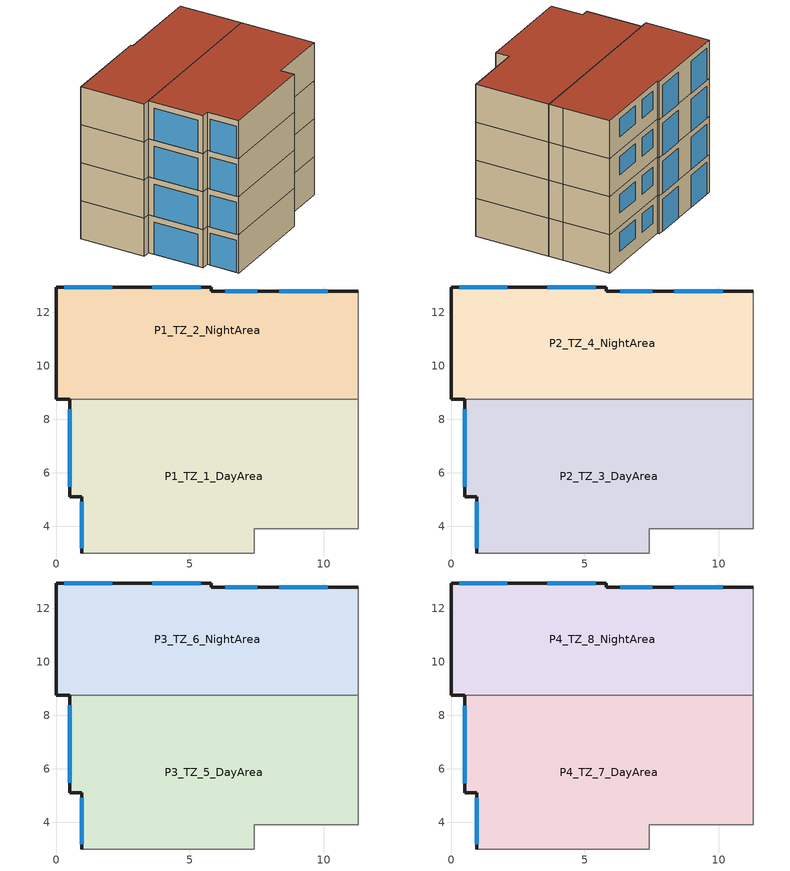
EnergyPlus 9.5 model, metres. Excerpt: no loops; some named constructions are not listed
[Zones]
P1_TZ_1_DayArea
 floor adiabatic (SLAB_INT_FROMABOVE): 11.3,8.75 11.3,3.9 7.4,3.9 7.4,3 0.95,3 0.95,5.1 0.5,5.1 0.5,8.75 z4
 wall outside (FACADE): 0.5,8.75 0.5,5.1 0.95,5.1 0.95,3 z4:6.5
 wall adiabatic (PARTY_WALL): 0.95,3 7.4,3 7.4,3.9 11.3,3.9 11.3,8.75 z4:6.5
 wall to P1_TZ_2_NightArea (PARTITIONS): 11.3,8.75 0.5,8.75 z4:6.5
 window (WINDOW): 0.95,4.91 0.95,3.18 / 0.5,8.37 0.5,5.47 z4:6.1
P1_TZ_2_NightArea
 floor outside (SLAB_INT_FROMABOVE): 11.3,12.8 11.3,9.7 0,9.7 0,12.95 5.8,12.95 5.8,12.8 z4
 floor adiabatic (SLAB_INT_FROMABOVE): 11.3,9.7 11.3,8.75 0,8.75 0,9.7 z4
 wall outside (FACADE): 11.3,12.8 5.8,12.8 5.8,12.95 0,12.95 0,8.75 0.5,8.75 z4:6.5
 wall adiabatic (PARTY_WALL): 11.3,8.75 11.3,9.7 11.3,12.8 z4:6.5
 window (WINDOW): 7.53,12.8 6.32,12.8 / 10.15,12.8 8.35,12.8 z4.9:6.1; 2.1,12.95 0.3,12.95 / 5.4,12.95 3.6,12.95 z4:6.1
P2_TZ_3_DayArea
 floor to P1_TZ_1_DayArea (SLAB_INT_FROMABOVE): 11.3,8.75 11.3,3.9 7.4,3.9 7.4,3 0.95,3 0.95,5.1 0.5,5.1 0.5,8.75 z6.5
 wall outside (FACADE): 0.5,8.75 0.5,5.1 0.95,5.1 0.95,3 z6.5:9
 wall adiabatic (PARTY_WALL): 0.95,3 7.4,3 7.4,3.9 11.3,3.9 11.3,8.75 z6.5:9
 wall to P2_TZ_4_NightArea (PARTITIONS): 11.3,8.75 0.5,8.75 z6.5:9
 window (WINDOW): 0.95,4.91 0.95,3.18 / 0.5,8.37 0.5,5.47 z6.5:8.6
P2_TZ_4_NightArea
 floor to P1_TZ_2_NightArea (SLAB_INT_FROMABOVE): 11.3,12.8 11.3,8.75 0,8.75 0,12.95 5.8,12.95 5.8,12.8 z6.5
 wall outside (FACADE): 11.3,12.8 5.8,12.8 5.8,12.95 0,12.95 0,8.75 0.5,8.75 z6.5:9
 wall adiabatic (PARTY_WALL): 11.3,8.75 11.3,9.7 11.3,12.8 z6.5:9
 window (WINDOW): 7.53,12.8 6.32,12.8 / 10.15,12.8 8.35,12.8 z7.4:8.6; 2.1,12.95 0.3,12.95 / 5.4,12.95 3.6,12.95 z6.5:8.6
P3_TZ_5_DayArea
 floor to P2_TZ_3_DayArea (SLAB_INT_FROMABOVE): 11.3,8.75 11.3,3.9 7.4,3.9 7.4,3 0.95,3 0.95,5.1 0.5,5.1 0.5,8.75 z9
 wall outside (FACADE): 0.5,8.75 0.5,5.1 0.95,5.1 0.95,3 z9:11.5
 wall adiabatic (PARTY_WALL): 0.95,3 7.4,3 7.4,3.9 11.3,3.9 11.3,8.75 z9:11.5
 wall to P3_TZ_6_NightArea (PARTITIONS): 11.3,8.75 0.5,8.75 z9:11.5
 window (WINDOW): 0.95,4.91 0.95,3.18 / 0.5,8.38 0.5,5.48 z9:11.1
P3_TZ_6_NightArea
 floor to P2_TZ_4_NightArea (SLAB_INT_FROMABOVE): 11.3,12.8 11.3,8.75 0,8.75 0,12.95 5.8,12.95 5.8,12.8 z9
 wall outside (FACADE): 11.3,12.8 5.8,12.8 5.8,12.95 0,12.95 0,8.75 0.5,8.75 z9:11.5
 wall adiabatic (PARTY_WALL): 11.3,8.75 11.3,9.7 11.3,12.8 z9:11.5
 window (WINDOW): 7.53,12.8 6.32,12.8 / 10.15,12.8 8.35,12.8 z9.9:11.1; 2.1,12.95 0.3,12.95 / 5.4,12.95 3.6,12.95 z9:11.1
P4_TZ_7_DayArea
 floor to P3_TZ_5_DayArea (SLAB_INT_FROMABOVE): 11.3,8.75 11.3,3.9 7.4,3.9 7.4,3 0.95,3 0.95,5.1 0.5,5.1 0.5,8.75 z11.5
 wall outside (FACADE): 0.5,8.75 0.5,5.1 0.95,5.1 0.95,3 z11.5:14
 wall adiabatic (PARTY_WALL): 0.95,3 7.4,3 7.4,3.9 11.3,3.9 11.3,8.75 z11.5:14
 wall to P4_TZ_8_NightArea (PARTITIONS): 11.3,8.75 0.5,8.75 z11.5:14
 window (WINDOW): 0.95,4.91 0.95,3.18 / 0.5,8.36 0.5,5.46 z11.5:13.6
 roof outside (ROOF): 0.5,8.75 0.5,5.1 0.95,5.1 0.95,3 7.4,3 7.4,3.9 11.3,3.9 11.3,8.75 z14
P4_TZ_8_NightArea
 floor to P3_TZ_6_NightArea (SLAB_INT_FROMABOVE): 11.3,12.8 11.3,8.75 0,8.75 0,12.95 5.8,12.95 5.8,12.8 z11.5
 wall outside (FACADE): 11.3,12.8 5.8,12.8 5.8,12.95 0,12.95 0,8.75 0.5,8.75 z11.5:14
 wall adiabatic (PARTY_WALL): 11.3,8.75 11.3,9.7 11.3,12.8 z11.5:14
 window (WINDOW): 7.53,12.8 6.32,12.8 / 10.15,12.8 8.35,12.8 z12.4:13.6; 2.1,12.95 0.3,12.95 / 5.4,12.95 3.6,12.95 z11.5:13.6
 roof outside (ROOF): 0,12.95 0,8.75 11.3,8.75 11.3,12.8 5.8,12.8 5.8,12.95 z14
[Material] Roughness=Smooth; Thermal Absorptance=0.9; Solar Absorptance=0.7; Visible Absorptance=0.7
Name | Thickness {m} | Conductivity {W/m-K} | Density {kg/m3} | Specific Heat {J/kg-K}
Cement_Mortar_0.04 | 0.04 | 1.4 | 2000 | 1000
Flooring_0.02 | 0.02 | 2.3 | 2600 | 1000
Plaster_In_0.02 | 0.02 | 0.3 | 800 | 1080
Slab_Unid_ConcreteBlocks_0.2_heavyIREC | 0.2 | 1.25 | 1500 | 1000
[Construction]
SLAB_INT_FROMBELOW: Flooring_0.02, Cement_Mortar_0.04, Slab_Unid_ConcreteBlocks_0.2_heavyIREC, Plaster_In_0.02
[EnergyManagementSystem:Program]
EnergyConversion: SET irradianceGlobal= (DirectRad*(@cos(@DegToRad(90-SolarAltitude))))+DiffuseRad; SET thermaltotank_Wh=thermaltotank_J*(1/3600); SET ThermalToHeatingEnergy_Wh=ThermalToHeatingEnergy_J*(1/3600); SET ThermalFromBoreholeEnergy_Wh=ThermalFromBoreholeEnergy_J*(1/3600); SET EnergyProduced_Wh=EnergyProduced*(1/3600); SET DemandEnergyFacility_Wh=DemandPowerFacility*SystemTimestep*3600*(1/3600); SET HPconsEnergy_Wh=HPconsEnergy*(1/3600); SET DHWdemandtotal_Wh=DHWdemandtotal*(1/3600); SET BatChargeEnergy_Wh=BatChargeEnergy*(1/3600); SET EVBatChargeEnergy_Wh=EVBatChargeEnergy*(1/3600); SET BatDischargeEnergy_Wh=BatDischargeEnergy*(1/3600); SET EVBatDischargeEnergy_Wh=EVBatDischargeEnergy*(1/3600); SET EnergyPurchased_Wh=PowerPurchased*SystemTimestep*3600*(1/3600); SET EnergyProducedAtBus_Wh=PowerProducedAtBus*SystemTimestep*3600*(1/3600); SET HotWaterPumpEnergy_Wh=HotWaterPumpEnergy*(1/3600); SET EvaporatorLoopPumpEnergy_Wh=EvaporatorLoopPumpEnergy*(1/3600); SET DHWdemandEnergy1=DemDHW3*(1/3600); SET DHWdemandEnergy2=DemDHW2*(1/3600); SET DHWdemandEnergy3=DemDHW4*(1/3600); SET DHWdemandEnergy4=DemDHW1*(1/3600); SET DHWPumpEnergy_Wh=DHWPumpEnergy*(1/3600); SET DHW1PumpEnergy_Wh=DHW1PumpEnergy*(1/3600); SET DHW2PumpEnergy_Wh=DHW2PumpEnergy*(1/3600); SET DHW3PumpEnergy_Wh=DHW3PumpEnergy*(1/3600); SET TankLOSS1=Tank_LOSS1*(1/3600); SET TankLOSS2=Tank_LOSS2*(1/3600); SET TankLOSS3=Tank_LOSS3*(1/3600); SET TankLOSS4=Tank_LOSS4*(1/3600); SET AuxEnergyHeater78= AuxEnergyHeater1*SystemTimestep*3600*(1/3600); SET AuxEnergyHeater34= AuxEnergyHeater2*SystemTimestep*3600*(1/3600); SET AuxEnergyHeater12= AuxEnergyHeater3*SystemTimestep*3600*(1/3600); SET AuxEnergyHeater56= AuxEnergyHeater4*SystemTimestep*3600*(1/3600); SET LightEneCons1=LightEneConsTz1*(1/3600); SET LightEneCons2=LightEneConsTz2*(1/3600); SET LightEneCons3=LightEneConsTz3*(1/3600); SET LightEneCons4=LightEneConsTz4*(1/3600); SET LightEneCons5=LightEneConsTz5*(1/3600); SET LightEneCons6=LightEneConsTz6*(1/3600); SET LightEneCons7=LightEneConsTz7*(1/3600); SET LightEneCons8=LightEneConsTz8*(1/3600); SET AppEneCons1= AppEneConsTz1*(1/3600); SET AppEneCons2= AppEneConsTz2*(1/3600); SET AppEneCons3= AppEneConsTz3*(1/3600); SET AppEneCons4= AppEneConsTz4*(1/3600); SET AppEneCons5= AppEneConsTz5*(1/3600); SET AppEneCons6= AppEneConsTz6*(1/3600); SET AppEneCons7= AppEneConsTz7*(1/3600); SET AppEneCons8= AppEneConsTz8*(1/3600); SET FCheatingtot_Wh=FCheatingtot*(1/3600); SET FCheatingEnergy_1=FCheatingEnergy1*(1/3600); SET FCheatingEnergy_2=FCheatingEnergy2*(1/3600); SET FCheatingEnergy_3=FCheatingEnergy3*(1/3600); SET FCheatingEnergy_4=FCheatingEnergy4*(1/3600); SET FCheatingEnergy_5=FCheatingEnergy5*(1/3600); SET FCheatingEnergy_6=FCheatingEnergy6*(1/3600); SET FCheatingEnergy_7=FCheatingEnergy7*(1/3600); SET FCheatingEnergy_8=FCheatingEnergy8*(1/3600); SET FCfansEnergy_1=FCfansEnergy1*(1/3600); SET FCfansEnergy_2=FCfansEnergy2*(1/3600); SET FCfansEnergy_3=FCfansEnergy3*(1/3600); SET FCfansEnergy_4=FCfansEnergy4*(1/3600); SET FCfansEnergy_5=FCfansEnergy5*(1/3600); SET FCfansEnergy_6=FCfansEnergy6*(1/3600); SET FCfansEnergy_7=FCfansEnergy7*(1/3600); SET FCfansEnergy_8=FCfansEnergy8*(1/3600)
[EnergyManagementSystem:GlobalVariable]
AuxEnergyHeater56; AuxEnergyHeater78; LightEneCons1
LightEneCons2; LightEneCons3; LightEneCons4
LightEneCons5; LightEneCons6; LightEneCons7
LightEneCons8; AppEneCons1; AppEneCons2
AppEneCons3; AppEneCons4; AppEneCons5
AppEneCons6; AppEneCons7; AppEneCons8
FCheatingtot; FCheatingEnergy_1; FCheatingEnergy_2
FCheatingEnergy_3; FCheatingEnergy_4; FCheatingEnergy_5
FCheatingEnergy_6; FCheatingEnergy_7; FCheatingEnergy_8
FCfansEnergy_1; FCfansEnergy_2; FCfansEnergy_3
FCfansEnergy_4; FCfansEnergy_5; FCfansEnergy_6
FCfansEnergy_7; FCfansEnergy_8; TankLOSS1
TankLOSS2; TankLOSS3; TankLOSS4
TanksLoss; FCheatingtot_Wh; HotWaterPumpEnergy_Wh; electricToAuxDHWenergy; AuxDHWEnergytot
DHWPumpEnergy_Wh; DHW1PumpEnergy_Wh; DHW2PumpEnergy_Wh
DHW3PumpEnergy_Wh; EvaporatorLoopPumpEnergy_Wh; ZonesElectricAuxEnTotal; AuxEnergyTot; AuxPowerTot; DW1elePowerAux; DW2elePowerAux; DW3elePowerAux; DW4elePowerAux; thermaltotankDw1_Wh; thermaltotankDw2_Wh; thermaltotankDw3_Wh; thermaltotankDw4_Wh
[EnergyManagementSystem:OutputVariable]
Name | EMS Variable | Type of Data in Variable | Update Frequency
GlobalIrradiance | irradianceGlobal | Averaged | SystemTimestep
thermaltotankDw1 | thermaltotankDw1_Wh | Summed | SystemTimestep
thermaltotankDw2 | thermaltotankDw2_Wh | Summed | SystemTimestep
thermaltotankDw3 | thermaltotankDw3_Wh | Summed | SystemTimestep
thermaltotankDw4 | thermaltotankDw4_Wh | Summed | SystemTimestep
DW1electricPowerAux | DW1elePowerAux | Summed | SystemTimestep
DW2electricPowerAux | DW2elePowerAux | Summed | SystemTimestep
DW3electricPowerAux | DW3elePowerAux | Summed | SystemTimestep
DW4electricPowerAux | DW4elePowerAux | Summed | SystemTimestep
electricToAuxDHWPower | AuxDHWPowertotal | Summed | SystemTimestep
COP | COP_hp | Averaged | SystemTimestep
DHWTankLossDW1 | TankLOSS1 | Summed | SystemTimestep
DHWTankLossDW2 | TankLOSS2 | Summed | SystemTimestep
DHWTankLossDW3 | TankLOSS3 | Summed | SystemTimestep
DHWTankLossDW4 | TankLOSS4 | Summed | SystemTimestep
D1electricAux | DW1electricAux | Summed | SystemTimestep
D2electricAux | DW2electricAux | Summed | SystemTimestep
D3electricAux | DW3electricAux | Summed | SystemTimestep
D4electricAux | DW4electricAux | Summed | SystemTimestep
electricToThermalEnergy | HPconsEnergy_Wh | Summed | SystemTimestep
thermalToTankEnergy | thermaltotank_Wh | Summed | SystemTimestep
PowerPurchased_W | PowerPurchased | Summed | SystemTimestep
ThermalFromBoreholeEnergy | ThermalFromBoreholeEnergy_Wh | Summed | SystemTimestep
ThermalToHeatingEnergy | ThermalToHeatingEnergy_Wh | Summed | SystemTimestep
electricDW1 | electricDW_1 | Summed | SystemTimestep
electricDW2 | electricDW_2 | Summed | SystemTimestep
electricDW3 | electricDW_3 | Summed | SystemTimestep
electricDW4 | electricDW_4 | Summed | SystemTimestep
DemandEnergyFacility | DemandEnergyFacility_Wh | Summed | SystemTimestep
ElectricUsageEnergytot | electricUsageEnergy1 | Summed | SystemTimestep
ElectricEnergyopt | electricEnergyoptim | Summed | SystemTimestep
TanksHeatlosses | TanksLoss | Averaged | SystemTimestep
FC_1sig | FC_TZ1_signal | Averaged | SystemTimestep
thermalToHeatingEnergyZone | FCheatingtot_Wh | Averaged | SystemTimestep
FC_2sig | FC_TZ2_signal | Averaged | SystemTimestep
FC_3sig | FC_TZ3_signal | Averaged | SystemTimestep
FC_4sig | FC_TZ4_signal | Averaged | SystemTimestep
FC_5sig | FC_TZ5_signal | Averaged | SystemTimestep
FC_6sig | FC_TZ6_signal | Averaged | SystemTimestep
FC_7sig | FC_TZ7_signal | Averaged | SystemTimestep
WH1_sig | Waterheater1_signal | Averaged | SystemTimestep
WH2_sig | Waterheater2_signal | Averaged | SystemTimestep
WH3_sig | Waterheater3_signal | Averaged | SystemTimestep
WH4_sig | Waterheater4_signal | Averaged | SystemTimestep
FC_8sig | FC_TZ8_signal | Averaged | SystemTimestep
SignalTot | Stot | Averaged | SystemTimestep
DHWdemand | DHWdemandtotal_Wh | Summed | ZoneTimestep
electricToBatteryEnergy_Charged | BatChargeEnergy_Wh | Summed | ZoneTimestep
EVelectricToBatteryEnergy_Charged | EVBatChargeEnergy_Wh | Summed | ZoneTimestep
electricToBatteryEnergy_Discharged | BatDischargeEnergy_Wh | Summed | ZoneTimestep
EVStatus | EVchargeStatus | Averaged | ZoneTimestep
EVelectricToBatteryEnergy_Discharged | EVBatDischargeEnergy_Wh | Summed | ZoneTimestep
electricUsageEnergy | EnergyPurchased_Wh | Summed | SystemTimestep
electricToAuxPower | AuxPowerTot | Summed | ZoneTimestep
electricToAuxEnergy | AuxEnergyTot | Summed | ZoneTimestep
electricToAuxDHWEnergy | AuxDHWEnergytot | Summed | ZoneTimestep
electricToLightingEnergy | ZonesLightConsEnergytotal | Summed | ZoneTimestep
electricToAppliancesEnergy | ZonesAppConsEnergytotal | Summed | ZoneTimestep
DHWLossesTanks | WaterHeaterHeatLossEnergy_Wh | Summed | ZoneTimestep
DHWdemandEnergyZoneDW3; DHWdemandEnergyZoneDW1 | DHWdemandEnergy1 | Summed | ZoneTimestep
DHWdemandEnergyZoneDW2 | DHWdemandEnergy2 | Summed | ZoneTimestep
DHWdemandEnergyZoneDW4 | DHWdemandEnergy3 | Summed | ZoneTimestep
AuxEnergyHeaterDW1 | AuxEnergyHeater12 | Summed | ZoneTimestep
AuxEnergyHeaterDW2 | AuxEnergyHeater34 | Summed | ZoneTimestep
AuxEnergyHeaterDW3 | AuxEnergyHeater56 | Summed | ZoneTimestep
AuxEnergyHeaterDW4 | AuxEnergyHeater78 | Summed | ZoneTimestep
electricToLightingEnergyZoneTz1 | LightEneCons1 | Summed | ZoneTimestep
electricToLightingEnergyZoneTz2 | LightEneCons2 | Summed | ZoneTimestep
electricToLightingEnergyZoneTz3 | LightEneCons3 | Summed | ZoneTimestep
electricToLightingEnergyZoneTz4 | LightEneCons4 | Summed | ZoneTimestep
electricToLightingEnergyZoneTz5 | LightEneCons5 | Summed | ZoneTimestep
electricToLightingEnergyZoneTz6 | LightEneCons6 | Summed | ZoneTimestep
electricToLightingEnergyZoneTz7 | LightEneCons7 | Summed | ZoneTimestep
electricToLightingEnergyZoneTz8 | LightEneCons8 | Summed | ZoneTimestep
electricToAppliancesEnergyZoneTz1 | AppEneCons1 | Summed | ZoneTimestep
electricToAppliancesEnergyZoneTz2 | AppEneCons2 | Summed | ZoneTimestep
electricToAppliancesEnergyZoneTz3 | AppEneCons3 | Summed | ZoneTimestep
electricToAppliancesEnergyZoneTz4 | AppEneCons4 | Summed | ZoneTimestep
electricToAppliancesEnergyZoneTz5 | AppEneCons5 | Summed | ZoneTimestep
electricToAppliancesEnergyZoneTz6 | AppEneCons6 | Summed | ZoneTimestep
electricToAppliancesEnergyZoneTz7 | AppEneCons7 | Summed | ZoneTimestep
electricToAppliancesEnergyZoneTz8 | AppEneCons8 | Summed | ZoneTimestep
thermalToHeatingEnergyZoneTz1 | FCheatingEnergy_1 | Summed | ZoneTimestep
thermalToHeatingEnergyZoneTz2 | FCheatingEnergy_2 | Summed | ZoneTimestep
thermalToHeatingEnergyZoneTz3 | FCheatingEnergy_3 | Summed | ZoneTimestep
thermalToHeatingEnergyZoneTz4 | FCheatingEnergy_4 | Summed | ZoneTimestep
thermalToHeatingEnergyZoneTz5 | FCheatingEnergy_5 | Summed | ZoneTimestep
thermalToHeatingEnergyZoneTz6 | FCheatingEnergy_6 | Summed | ZoneTimestep
thermalToHeatingEnergyZoneTz7 | FCheatingEnergy_7 | Summed | ZoneTimestep
thermalToHeatingEnergyZoneTz8 | FCheatingEnergy_8 | Summed | ZoneTimestep
EnergyProducedcheck | EnergyProduced | Summed | ZoneTimestep
RequestedPowercheck | RequestedPower | Summed | ZoneTimestep
SPF | SPF1 | Averaged | ZoneTimestep
[AvailabilityManager:Scheduled] Schedule=On
Hot Water Loop Availability; Evaporator Loop Availability; Chilled Water Loop Availability; DHW Loop Availability; DHW Loop 1 Availability; DHW Loop 2 Availability; DHW Loop 3 Availability
[SetpointManager:Scheduled] Control Variable=Temperature
Name | Schedule | Setpoint Node or NodeList
Setpoint Manager Heating | HPsupply_setpoint | Setpoint Manager Heating Node List
Setpoint Manager Chilled Water | Chilled_Water_Flow_Set_Point_6degrees | Setpoint Manager Chilled Water Node List
Setpoint Manager DHW | 60degrees | Setpoint Manager DHW Node List
DHW Loop 1 Setpoint Manager | 60degrees | DHW Loop 1 Setpoint Manager Node List
DHW Loop 2 Setpoint Manager | 60degrees | DHW Loop 2 Setpoint Manager Node List
DHW Loop 3 Setpoint Manager | 60degrees | DHW Loop 3 Setpoint Manager Node List
[SetpointManager:FollowGroundTemperature]
Setpoint Manager Ground Temperature: Control Variable=Temperature; Offset Temperature Difference {deltaC}=0; Maximum Setpoint Temperature {C}=50; Minimum Setpoint Temperature {C}=10; Setpoint Node or NodeList=Setpoint Manager Ground Temperature Node List
[ElectricLoadCenter:Inverter:Simple] Availability Schedule=On; Radiative Fraction=0.3; Inverter Efficiency=0.95
Example Inverter - Simple; Example Inverter - SimpleElectricCar
[ElectricLoadCenter:Storage:Battery] Radiative Fraction=0; Initial Fractional State of Charge=0; Fraction of Available Charge Capacity=1; Change Rate from Bound Charge to Available Charge {1/hr}=1; Module Charge Rate Limit=1; Battery Life Calculation=No
Name | Number of Battery Modules in Parallel | Number of Battery Modules in Series | Maximum Module Capacity {Ah} | Fully Charged Module Open Circuit Voltage {V} | Fully Discharged Module Open Circuit Voltage {V} | Voltage Change Curve Name for Charging | Voltage Change Curve Name for Discharging | Module Internal Electrical Resistance {ohms} | Maximum Module Discharging Current {A} | Module Cut-off Voltage {V}
Synerion 24M | 1 | 5 | 85 | 28 | 23.25 | Synerion 24M BatteryChargeCurve | Synerion 24M BatteryDischargeCurve | 0.017 | 150 | 21
Synerion 24M for electric car | 2 | 1 | 32.4 | 395 | 352.7 | Synerion 24M BatteryChargeCurveEV | Synerion 24M BatteryDischargeCurveEV | 0.17 | 250 | 290
[ElectricLoadCenter:Distribution] Electrical Buss Type=DirectCurrentWithInverterDCStorage; Storage Operation Scheme=TrackChargeDischargeSchedules
Name | Generator List | Generator Operation Scheme Type | Inverter | Electrical Storage Object | Storage Converter Object | Design Storage Control Charge Power {W} | Storage Charge Power Fraction Schedule | Design Storage Control Discharge Power {W} | Storage Discharge Power Fraction Schedule
DC with inverter and Synerion 24M | Generator List | Baseload | Example Inverter - Simple | Synerion 24M | ACDCConverter | 4000 | StorageChargeSchedule | 4000 | StorageDischargeSchedule
DC with inverter and Synerion 24M for electric car |  |  | Example Inverter - SimpleElectricCar | Synerion 24M for electric car | ACDCConverterElectricCar | 3700 | EVStorageChargeSchedule | 3700 | EVdischarge_Dw3_schedule
[ElectricLoadCenter:Storage:Converter] Availability Schedule=On; Power Conversion Efficiency Method=SimpleFixed; Simple Fixed Efficiency=0.95
ACDCConverter; ACDCConverterElectricCar
[ExternalInterface:FunctionalMockupUnitExport:From:Variable]
Name | Output:Variable Index Key | Output:Variable | FMU Variable
 | Environment | Site Outdoor Air Drybulb Temperature | Ext_T
 | Environment | Site Outdoor Air Relative Humidity | Ext_RH
 | Environment | Site Outdoor Air Barometric Pressure | Ext_P
 | Environment | Site Direct Solar Radiation Rate per Area | Ext_Irr
 | StorageChargeDischargeSchedule | Schedule Value | Bd_Pw_Bat_sp_out
 | EVStorageChargeSchedule | Schedule Value | Bd_Ch_EVBat_sp_out
 | EVdischarge_Dw3_schedule | Schedule Value | Bd_DisCh_EVBat
 | ON_VENT_YEARLY | Schedule Value | Bd_Frac_Vent_sp_out
 | AppliancesZoneTZ1Yearly | Schedule Value | Z01_E_Appl
 | AppliancesZoneTZ2Yearly | Schedule Value | Z02_E_Appl
 | AppliancesZoneTZ3Yearly | Schedule Value | Z03_E_Appl
 | AppliancesZoneTZ4Yearly | Schedule Value | Z04_E_Appl
 | AppliancesZoneTZ5Yearly | Schedule Value | Z05_E_Appl
 | AppliancesZoneTZ6Yearly | Schedule Value | Z06_E_Appl
 | AppliancesZoneTZ7Yearly | Schedule Value | Z07_E_Appl
 | AppliancesZoneTZ8Yearly | Schedule Value | Z08_E_Appl
 | DHWtgn1yearly | Schedule Value | P1_FlFrac_HW
 | DHWtgn2yearly | Schedule Value | P2_FlFrac_HW
 | DHWtgn3yearly | Schedule Value | P3_FlFrac_HW
 | DHWtgn4yearly | Schedule Value | P4_FlFrac_HW
 | EMS | EVStatus | Fa_Stat_EV
 | EMS | EVelectricToBatteryEnergy_Charged | Fa_ECh_EVBat
 | EMS | EVelectricToBatteryEnergy_Discharged | Fa_EDCh_EVBat
 | EMS | electricToBatteryEnergy_Charged | Fa_ECh_Bat
 | EMS | electricToBatteryEnergy_Discharged | Fa_EDCh_Bat
 | Synerion 24M for electric car | Electric Storage Charge Fraction | Bd_FracCh_EVBat
 | Synerion 24M | Electric Storage Charge Fraction | Bd_FracCh_Bat
 | HPsupply_setpoint | Schedule Value | Bd_T_HP_sp_out
 | EMS | DHWdemand | Bd_E_HW
 | Whole Building | Facility Total Electricity Demand Rate | Fa_Pw_All
 | Whole Building | Facility Total Produced Electricity Rate | Fa_Pw_Prod
 | EMS | ElectricUsageEnergytot | Fa_E_self
 | EMS | ElectricEnergyopt | Fa_E_HVAC
 | EMS | DemandEnergyFacility | Fa_E_All
 | EMS | electricToLightingEnergy | Fa_E_Light
 | EMS | electricToAppliancesEnergy | Fa_E_Appl
[ExternalInterface:FunctionalMockupUnitExport:To:Schedule]
Name | Schedule | FMU Variable | Initial Value
 | Temperature_setpoint_P1 | P1_T_Thermostat_sp | 20
 | Temperature_setpoint_P2 | P2_T_Thermostat_sp | 20
 | Temperature_setpoint_P3 | P3_T_Thermostat_sp | 20
 | Temperature_setpoint_P4 | P4_T_Thermostat_sp | 20
 | HPsupply_setpoint | Bd_T_HP_sp | 55
 | Pump_onoff_sp | HVAC_onoff_HP_sp | 1
 | StorageChargeDischargeSchedule | Bd_Pw_Bat_sp | 0
 | EVStorageChargeSchedule | Bd_Ch_EVBat_sp | 0
 | EVdischarge_Dw3_schedule | Bd_DisCh_EVBat_sp | 0
[Schedule:Compact]
StorageChargeSchedule: Through: 12/31, For: AllDays, Until: 11:00, 1, Until: 15:00, 1, Until: 24:00, 0
StorageDischargeSchedule: Through: 12/31, For: AllDays, Until: 11:00, 0, Until: 15:00, 0, Until: 24:00, 0
On: Through: 12/31, For: AllDays, Until: 24:00, 1
Chilled_Water_Flow_Set_Point_6degrees: Through: 12/31, For: AllDays, Until: 24:00, 6
60degrees: Through: 12/31, For: AllDays, Until: 24:00, 60
[Curve:RectangularHyperbola2] Minimum Value of x=0; Maximum Value of x=1; Minimum Curve Output=-100; Maximum Curve Output=100
Name | Coefficient1 C1 | Coefficient2 C2 | Coefficient3 C3
Synerion 24M BatteryDischargeCurve | 424 | 84.9 | -9.729
Synerion 24M BatteryChargeCurve | 14.49 | -70.95 | 4.787
Synerion 24M BatteryDischargeCurveEV | 466.1 | 82.46 | -44.76
Synerion 24M BatteryChargeCurveEV | 48.31 | -39.68 | 44.7
